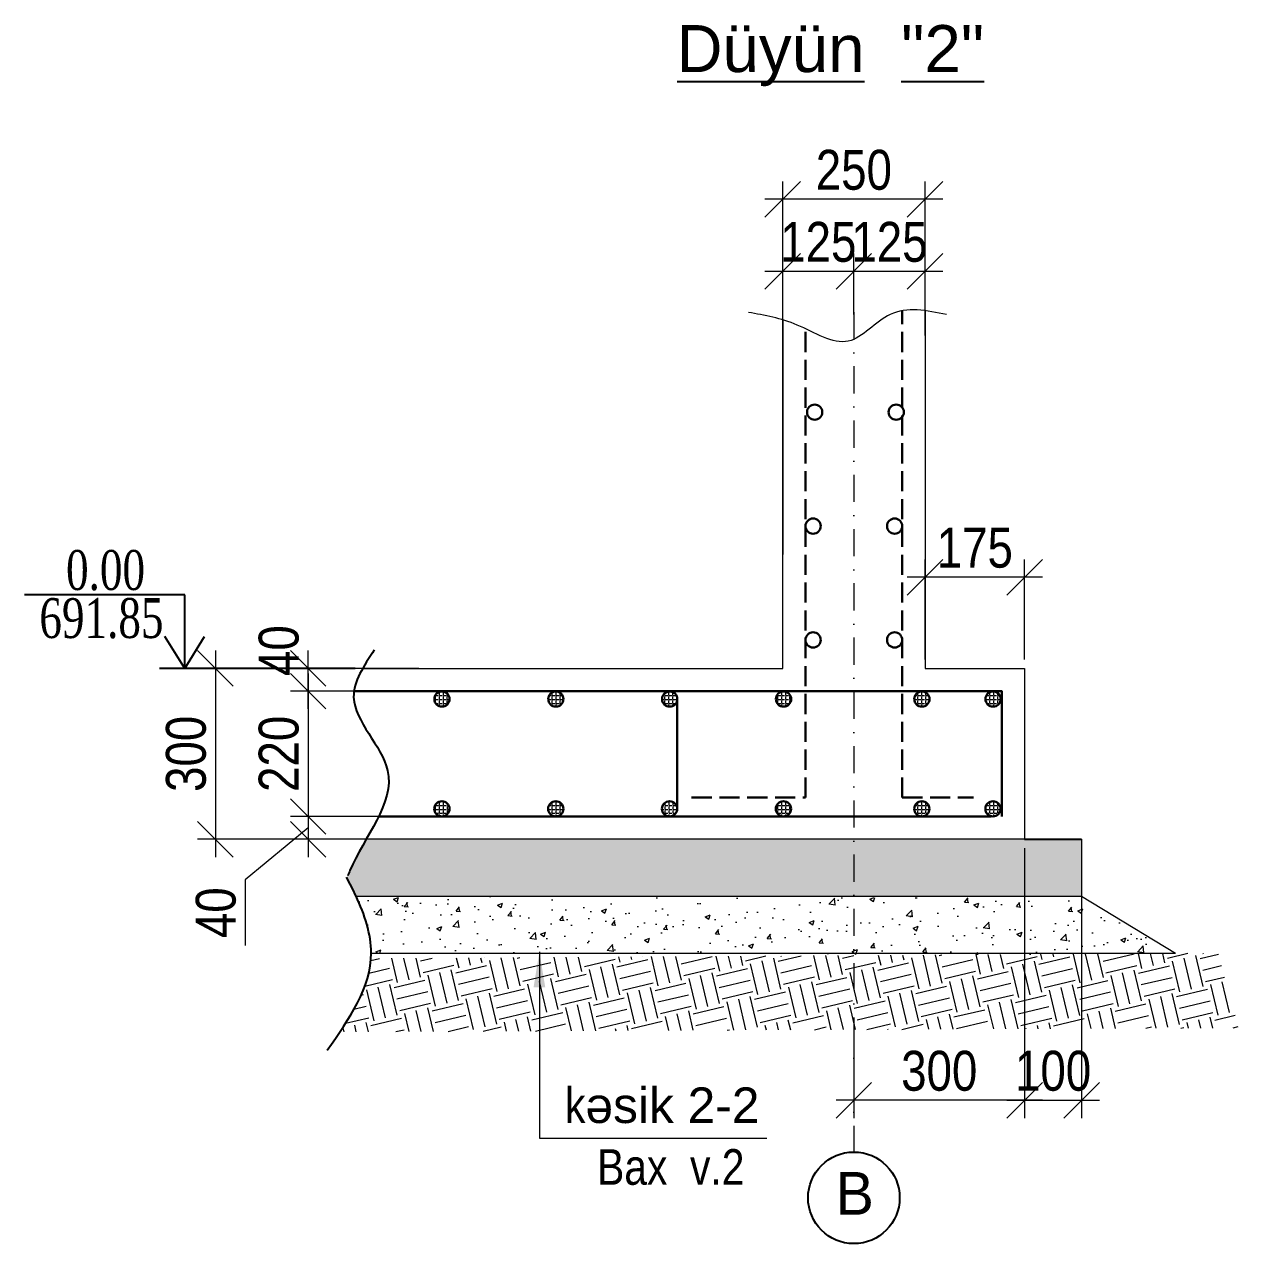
# Model space of a CAD drawing. Header units: millimetres. Extents: x 1177285 to 1225570, y -905119 to -683091.
# Drawn here: x 1196219 to 1204750, y -766694 to -758129 of the extents above; entities that cross this region are included whole.
import ezdxf

# ---------------------------------------------------------------- set-up
doc = ezdxf.new("R2010")
doc.units = ezdxf.units.MM
doc.linetypes.add('DASHDOT', pattern=[25.4, 12.7, -6.35, 0, -6.35])
doc.linetypes.add('Hidden Line', pattern=[391.222223, 282.222223, -109])
doc.layers.add('Annotation - Text', color=7, linetype='Continuous')
doc.layers.add('Layer3', color=7, linetype='Continuous', lineweight=13)
doc.styles.add('400', font='times.ttf', dxfattribs={"width": 0.75, "height": 300})
doc.styles.get("Standard").update_dxf_attribs({"font": 'a3ar(la).ttf'})
doc.styles.add('style3', font='ARIAAL_.TTF', dxfattribs={"height": 300})
doc.styles.add('yazitipi', font='ARIALN.TTF')
doc.dimstyles.new('sevda', dxfattribs={"dimscale": 100, "dimtxt": 2.8, "dimasz": 2.5, "dimexe": 1.25, "dimexo": 0.625, "dimtad": 1, "dimtxsty": 'yazitipi', "dimblk": 'OBLIQUE', "dimcen": 2.5, "dimdle": 1.25, "dimclrd": 253, "dimclre": 253, "dimclrt": 73, "dimaunit": 1, "dimadec": 3, "dimazin": 0, "dimtfac": 1, "dimtmove": 1, "dimatfit": 3, "dimfxl": 1, "dimlwd": 13, "dimlwe": 13, "dimarcsym": 0})

# ---------------------------------------------------------------- blocks, each defined once
blk = doc.blocks.new('_Oblique')
at = {"color": 0, "linetype": 'ByBlock', "lineweight": -2}
blk.add_line((-0.5, -0.5), (0.5, 0.5), dxfattribs=at)
blk = doc.blocks.new('*D58')
at = {"color": 253, "lineweight": 13, "ltscale": 15, "transparency": 16777216}
for p, q in [((1203246.8, -763915.7), (1203246.8, -765811.9)), ((1202046.8, -765284.6), (1202046.8, -765811.9)), ((1203371.8, -765686.9), (1201921.8, -765686.9))]:
    blk.add_line(p, q, dxfattribs=at)
at = {"layer": 'Defpoints', "color": 0, "lineweight": 30, "ltscale": 15, "transparency": 16777216}
for p in [(1203246.8, -763853.2), (1202046.8, -765222.1), (1202046.8, -765686.9)]:
    blk.add_point(p, dxfattribs=at)
at = {"color": 253, "lineweight": 13, "ltscale": 15, "transparency": 16777216, "xscale": 250, "yscale": 250, "zscale": 250, "rotation": 180}
blk.add_blockref('_Oblique', (1202046.8, -765686.9), dxfattribs=at)
at = {"color": 253, "lineweight": 13, "ltscale": 15, "transparency": 16777216, "xscale": 250, "yscale": 250, "zscale": 250}
blk.add_blockref('_Oblique', (1203246.8, -765686.9), dxfattribs=at)
at = {"color": 73, "ltscale": 15, "transparency": 16777216, "insert": (1202646.8, -765481.4), "char_height": 280, "attachment_point": 5, "style": 'yazitipi'}
blk.add_mtext('300', dxfattribs=at)
blk = doc.blocks.new('*D59')
at = {"color": 253, "lineweight": 13, "ltscale": 15, "transparency": 16777216}
for p, q in [((1203246.8, -763915.7), (1203246.8, -765811.9)), ((1203646.8, -763915.7), (1203646.8, -765811.9)), ((1203121.8, -765686.9), (1203771.8, -765686.9))]:
    blk.add_line(p, q, dxfattribs=at)
at = {"layer": 'Defpoints', "color": 0, "lineweight": 30, "ltscale": 15, "transparency": 16777216}
for p in [(1203246.8, -763853.2), (1203646.8, -763853.2), (1203646.8, -765686.9)]:
    blk.add_point(p, dxfattribs=at)
at = {"color": 253, "lineweight": 13, "ltscale": 15, "transparency": 16777216, "xscale": 250, "yscale": 250, "zscale": 250, "rotation": 180}
blk.add_blockref('_Oblique', (1203246.8, -765686.9), dxfattribs=at)
at = {"color": 253, "lineweight": 13, "ltscale": 15, "transparency": 16777216, "xscale": 250, "yscale": 250, "zscale": 250}
blk.add_blockref('_Oblique', (1203646.8, -765686.9), dxfattribs=at)
at = {"color": 73, "ltscale": 15, "transparency": 16777216, "insert": (1203446.8, -765481.4), "char_height": 280, "attachment_point": 5, "style": 'yazitipi'}
blk.add_mtext('100', dxfattribs=at)
blk = doc.blocks.new('*D60')
at = {"color": 253, "lineweight": 13, "ltscale": 15, "transparency": 16777216}
for p, q in [((1202546.8, -762590.7), (1202546.8, -761887.7)), ((1203246.8, -762590.7), (1203246.8, -761887.7)), ((1203371.8, -762012.7), (1202421.8, -762012.7))]:
    blk.add_line(p, q, dxfattribs=at)
at = {"layer": 'Defpoints', "color": 0, "lineweight": 30, "ltscale": 15, "transparency": 16777216}
for p in [(1202546.8, -762012.7), (1202546.8, -762653.2), (1203246.8, -762653.2)]:
    blk.add_point(p, dxfattribs=at)
at = {"color": 253, "lineweight": 13, "ltscale": 15, "transparency": 16777216, "xscale": 250, "yscale": 250, "zscale": 250, "rotation": 180}
blk.add_blockref('_Oblique', (1202546.8, -762012.7), dxfattribs=at)
at = {"color": 253, "lineweight": 13, "ltscale": 15, "transparency": 16777216, "xscale": 250, "yscale": 250, "zscale": 250}
blk.add_blockref('_Oblique', (1203246.8, -762012.7), dxfattribs=at)
at = {"color": 73, "ltscale": 15, "transparency": 16777216, "insert": (1202896.8, -761807.2), "char_height": 280, "attachment_point": 5, "style": 'yazitipi'}
blk.add_mtext('175', dxfattribs=at)
blk = doc.blocks.new('*D61')
at = {"color": 253, "lineweight": 13, "ltscale": 15, "transparency": 16777216}
for p, q in [((1202046.8, -760167.3), (1202046.8, -759739.1)), ((1202546.8, -760314.7), (1202546.8, -759739.1)), ((1202671.8, -759864.1), (1201921.8, -759864.1))]:
    blk.add_line(p, q, dxfattribs=at)
at = {"layer": 'Defpoints', "color": 0, "lineweight": 30, "ltscale": 15, "transparency": 16777216}
for p in [(1202046.8, -759864.1), (1202046.8, -760229.8), (1202546.8, -760377.2)]:
    blk.add_point(p, dxfattribs=at)
at = {"color": 253, "lineweight": 13, "ltscale": 15, "transparency": 16777216, "xscale": 250, "yscale": 250, "zscale": 250, "rotation": 180}
blk.add_blockref('_Oblique', (1202046.8, -759864.1), dxfattribs=at)
at = {"color": 253, "lineweight": 13, "ltscale": 15, "transparency": 16777216, "xscale": 250, "yscale": 250, "zscale": 250}
blk.add_blockref('_Oblique', (1202546.8, -759864.1), dxfattribs=at)
at = {"color": 73, "ltscale": 15, "transparency": 16777216, "insert": (1202296.8, -759658.7), "char_height": 280, "attachment_point": 5, "style": 'yazitipi'}
blk.add_mtext('125', dxfattribs=at)
blk = doc.blocks.new('*D62')
at = {"color": 253, "lineweight": 13, "ltscale": 15, "transparency": 16777216}
for p, q in [((1201546.8, -760203.3), (1201546.8, -759739.1)), ((1202046.8, -759871.3), (1202046.8, -759739.1)), ((1202171.8, -759864.1), (1201421.8, -759864.1))]:
    blk.add_line(p, q, dxfattribs=at)
at = {"layer": 'Defpoints', "color": 0, "lineweight": 30, "ltscale": 15, "transparency": 16777216}
for p in [(1201546.8, -759864.1), (1202046.8, -759933.8), (1201546.8, -760265.8)]:
    blk.add_point(p, dxfattribs=at)
at = {"color": 253, "lineweight": 13, "ltscale": 15, "transparency": 16777216, "xscale": 250, "yscale": 250, "zscale": 250, "rotation": 180}
blk.add_blockref('_Oblique', (1201546.8, -759864.1), dxfattribs=at)
at = {"color": 253, "lineweight": 13, "ltscale": 15, "transparency": 16777216, "xscale": 250, "yscale": 250, "zscale": 250}
blk.add_blockref('_Oblique', (1202046.8, -759864.1), dxfattribs=at)
at = {"color": 73, "ltscale": 15, "transparency": 16777216, "insert": (1201796.8, -759658.7), "char_height": 280, "attachment_point": 5, "style": 'yazitipi'}
blk.add_mtext('125', dxfattribs=at)
blk = doc.blocks.new('*D63')
at = {"color": 253, "lineweight": 13, "ltscale": 15, "transparency": 16777216}
for p, q in [((1201546.8, -759890.9), (1201546.8, -759233)), ((1202546.8, -759890.9), (1202546.8, -759233)), ((1202671.8, -759358), (1201421.8, -759358))]:
    blk.add_line(p, q, dxfattribs=at)
at = {"layer": 'Defpoints', "color": 0, "lineweight": 30, "ltscale": 15, "transparency": 16777216}
for p in [(1201546.8, -759358), (1201546.8, -759953.4), (1202546.8, -759953.4)]:
    blk.add_point(p, dxfattribs=at)
at = {"color": 253, "lineweight": 13, "ltscale": 15, "transparency": 16777216, "xscale": 250, "yscale": 250, "zscale": 250, "rotation": 180}
blk.add_blockref('_Oblique', (1201546.8, -759358), dxfattribs=at)
at = {"color": 253, "lineweight": 13, "ltscale": 15, "transparency": 16777216, "xscale": 250, "yscale": 250, "zscale": 250}
blk.add_blockref('_Oblique', (1202546.8, -759358), dxfattribs=at)
at = {"color": 73, "ltscale": 15, "transparency": 16777216, "insert": (1202046.8, -759152.5), "char_height": 280, "attachment_point": 5, "style": 'yazitipi'}
blk.add_mtext('250', dxfattribs=at)
blk = doc.blocks.new('*D64')
at = {"color": 253, "lineweight": 13, "ltscale": 15, "transparency": 16777216}
for p, q in [((1197560.5, -762528.2), (1197560.5, -763978.2)), ((1198989.3, -762653.2), (1197435.5, -762653.2)), ((1198989.3, -763853.2), (1197435.5, -763853.2))]:
    blk.add_line(p, q, dxfattribs=at)
at = {"layer": 'Defpoints', "color": 0, "lineweight": 30, "ltscale": 15, "transparency": 16777216}
for p in [(1199051.8, -762653.2), (1197560.5, -763853.2), (1199051.8, -763853.2)]:
    blk.add_point(p, dxfattribs=at)
at = {"color": 253, "lineweight": 13, "ltscale": 15, "transparency": 16777216, "xscale": 250, "yscale": 250, "zscale": 250}
for p, rotation in [((1197560.5, -762653.2), 90), ((1197560.5, -763853.2), 270)]:
    blk.add_blockref('_Oblique', p, dxfattribs=dict(at, rotation=rotation))
at = {"color": 73, "ltscale": 15, "transparency": 16777216, "insert": (1197355.1, -763253.2), "char_height": 280, "attachment_point": 5, "rotation": 90, "style": 'yazitipi'}
blk.add_mtext('300', dxfattribs=at)
blk = doc.blocks.new('*D65')
at = {"color": 253, "lineweight": 13, "ltscale": 15, "transparency": 16777216}
for p, q in [((1198212.4, -762938.2), (1198212.4, -762528.2)), ((1198748.2, -762653.2), (1198087.4, -762653.2)), ((1198748.2, -762813.2), (1198087.4, -762813.2))]:
    blk.add_line(p, q, dxfattribs=at)
at = {"layer": 'Defpoints', "color": 0, "lineweight": 30, "ltscale": 15, "transparency": 16777216}
for p in [(1198212.4, -762653.2), (1198810.7, -762653.2), (1198810.7, -762813.2)]:
    blk.add_point(p, dxfattribs=at)
at = {"color": 253, "lineweight": 13, "ltscale": 15, "transparency": 16777216, "xscale": 250, "yscale": 250, "zscale": 250}
for p, rotation in [((1198212.4, -762653.2), 90), ((1198212.4, -762813.2), 270)]:
    blk.add_blockref('_Oblique', p, dxfattribs=dict(at, rotation=rotation))
at = {"color": 73, "ltscale": 15, "transparency": 16777216, "insert": (1198006.9, -762528.2), "char_height": 280, "attachment_point": 5, "rotation": 90, "style": 'yazitipi'}
blk.add_mtext('40', dxfattribs=at)
blk = doc.blocks.new('*D66')
at = {"color": 253, "lineweight": 13, "ltscale": 15, "transparency": 16777216}
for p, q in [((1198212.4, -763568.2), (1198212.4, -763978.2)), ((1198212.4, -763773.2), (1197770.2, -764138.1)), ((1198819.6, -763693.2), (1198087.4, -763693.2)), ((1198819.6, -763853.2), (1198087.4, -763853.2)), ((1197770.2, -764138.1), (1197770.2, -764600.4))]:
    blk.add_line(p, q, dxfattribs=at)
at = {"layer": 'Defpoints', "color": 0, "lineweight": 30, "ltscale": 15, "transparency": 16777216}
for p in [(1198882.1, -763693.2), (1198212.4, -763853.2), (1198882.1, -763853.2)]:
    blk.add_point(p, dxfattribs=at)
at = {"color": 253, "lineweight": 13, "ltscale": 15, "transparency": 16777216, "xscale": 250, "yscale": 250, "zscale": 250}
for p, rotation in [((1198212.4, -763693.2), 90), ((1198212.4, -763853.2), 270)]:
    blk.add_blockref('_Oblique', p, dxfattribs=dict(at, rotation=rotation))
at = {"color": 73, "ltscale": 15, "transparency": 16777216, "insert": (1197564.8, -764369.3), "char_height": 280, "attachment_point": 5, "rotation": 90, "style": 'yazitipi'}
blk.add_mtext('40', dxfattribs=at)
blk = doc.blocks.new('*D67')
at = {"color": 253, "lineweight": 13, "ltscale": 15, "transparency": 16777216}
for p, q in [((1198212.4, -762688.2), (1198212.4, -763818.2)), ((1198355.3, -762813.2), (1198087.4, -762813.2)), ((1198355.3, -763693.2), (1198087.4, -763693.2))]:
    blk.add_line(p, q, dxfattribs=at)
at = {"layer": 'Defpoints', "color": 0, "lineweight": 30, "ltscale": 15, "transparency": 16777216}
for p in [(1198417.8, -762813.2), (1198212.4, -763693.2), (1198417.8, -763693.2)]:
    blk.add_point(p, dxfattribs=at)
at = {"color": 253, "lineweight": 13, "ltscale": 15, "transparency": 16777216, "xscale": 250, "yscale": 250, "zscale": 250}
for p, rotation in [((1198212.4, -762813.2), 90), ((1198212.4, -763693.2), 270)]:
    blk.add_blockref('_Oblique', p, dxfattribs=dict(at, rotation=rotation))
at = {"color": 73, "ltscale": 15, "transparency": 16777216, "insert": (1198006.9, -763253.2), "char_height": 280, "attachment_point": 5, "rotation": 90, "style": 'yazitipi'}
blk.add_mtext('220', dxfattribs=at)

msp = doc.modelspace()

# ---------------------------------------------------------------- hatches: boundary and pattern name
at = {"lineweight": 9, "ltscale": 15}
h = msp.add_hatch(dxfattribs=at)
h.set_pattern_fill('ANGLE', color=256, scale=4)
h.set_pattern_definition([(0, (-2833948.672, 2276916.36), (0, 27.94), [20.32, -7.62]), (90, (-2833948.672, 2276916.36), (-27.94, 2e-15), [20.32, -7.62])])
edge = h.paths.add_edge_path()
edge.add_arc((1199152.703, -762868.372), 53.535, 0, 360)
h = msp.add_hatch(dxfattribs=at)
h.set_pattern_fill('ANGLE', color=256, scale=4)
h.set_pattern_definition([(0, (-2834748.672, 2276916.36), (0, 27.94), [20.32, -7.62]), (90, (-2834748.672, 2276916.36), (-27.94, 2e-15), [20.32, -7.62])])
edge = h.paths.add_edge_path()
edge.add_arc((1199952.703, -762868.372), 53.535, 0, 360)
h = msp.add_hatch(dxfattribs=at)
h.set_pattern_fill('ANGLE', color=256, scale=4)
h.set_pattern_definition([(0, (-2835548.672, 2276916.36), (0, 27.94), [20.32, -7.62]), (90, (-2835548.672, 2276916.36), (-27.94, 2e-15), [20.32, -7.62])])
edge = h.paths.add_edge_path()
edge.add_arc((1200752.703, -762868.372), 53.535, 0, 360)
h = msp.add_hatch(dxfattribs=at)
h.set_pattern_fill('ANGLE', color=256, scale=4)
h.set_pattern_definition([(0, (-2836348.672, 2276916.36), (0, 27.94), [20.32, -7.62]), (90, (-2836348.672, 2276916.36), (-27.94, 2e-15), [20.32, -7.62])])
edge = h.paths.add_edge_path()
edge.add_arc((1201552.703, -762868.372), 53.535, 0, 360)
h = msp.add_hatch(dxfattribs=at)
h.set_pattern_fill('ANGLE', color=256, scale=4)
h.set_pattern_definition([(0, (-2837320.755, 2276916.36), (0, 27.94), [20.32, -7.62]), (90, (-2837320.755, 2276916.36), (-27.94, 2e-15), [20.32, -7.62])])
edge = h.paths.add_edge_path()
edge.add_arc((1202524.786, -762868.372), 53.535, 0, 360)
h = msp.add_hatch(dxfattribs=at)
h.set_pattern_fill('ANGLE', color=256, scale=4)
h.set_pattern_definition([(0, (-2837820.755, 2276916.36), (0, 27.94), [20.32, -7.62]), (90, (-2837820.755, 2276916.36), (-27.94, 2e-15), [20.32, -7.62])])
edge = h.paths.add_edge_path()
edge.add_arc((1203024.786, -762868.372), 53.535, 0, 360)
h = msp.add_hatch(dxfattribs=at)
h.set_pattern_fill('ANGLE', color=256, scale=4)
h.set_pattern_definition([(0, (-2833948.082, 2276145.022), (0, 27.94), [20.32, -7.62]), (90, (-2833948.082, 2276145.022), (-27.94, 2e-15), [20.32, -7.62])])
edge = h.paths.add_edge_path()
edge.add_arc((1199152.113, -763639.71), 53.535, 0, 360)
h = msp.add_hatch(dxfattribs=at)
h.set_pattern_fill('ANGLE', color=256, scale=4)
h.set_pattern_definition([(0, (-2834748.082, 2276145.022), (0, 27.94), [20.32, -7.62]), (90, (-2834748.082, 2276145.022), (-27.94, 2e-15), [20.32, -7.62])])
edge = h.paths.add_edge_path()
edge.add_arc((1199952.113, -763639.71), 53.535, 0, 360)
h = msp.add_hatch(dxfattribs=at)
h.set_pattern_fill('ANGLE', color=256, scale=4)
h.set_pattern_definition([(0, (-2835548.082, 2276145.022), (0, 27.94), [20.32, -7.62]), (90, (-2835548.082, 2276145.022), (-27.94, 2e-15), [20.32, -7.62])])
edge = h.paths.add_edge_path()
edge.add_arc((1200752.113, -763639.71), 53.535, 0, 360)
h = msp.add_hatch(dxfattribs=at)
h.set_pattern_fill('ANGLE', color=256, scale=4)
h.set_pattern_definition([(0, (-2836348.082, 2276145.022), (0, 27.94), [20.32, -7.62]), (90, (-2836348.082, 2276145.022), (-27.94, 2e-15), [20.32, -7.62])])
edge = h.paths.add_edge_path()
edge.add_arc((1201552.113, -763639.71), 53.535, 0, 360)
h = msp.add_hatch(dxfattribs=at)
h.set_pattern_fill('ANGLE', color=256, scale=4)
h.set_pattern_definition([(0, (-2837320.166, 2276145.022), (0, 27.94), [20.32, -7.62]), (90, (-2837320.166, 2276145.022), (-27.94, 2e-15), [20.32, -7.62])])
edge = h.paths.add_edge_path()
edge.add_arc((1202524.197, -763639.71), 53.535, 0, 360)
h = msp.add_hatch(dxfattribs=at)
h.set_pattern_fill('ANGLE', color=256, scale=4)
h.set_pattern_definition([(0, (-2837820.166, 2276145.022), (0, 27.94), [20.32, -7.62]), (90, (-2837820.166, 2276145.022), (-27.94, 2e-15), [20.32, -7.62])])
edge = h.paths.add_edge_path()
edge.add_arc((1203024.197, -763639.71), 53.535, 0, 360)
at = {"lineweight": 5, "ltscale": 5}
h = msp.add_hatch(dxfattribs=at)
h.set_pattern_fill('AR-CONC', color=4)
h.set_pattern_definition([(50, (132354.88, 4312.38), (182.184669, -15.939086), [19.05, -209.55]), (355, (132354.88, 4312.38), (-35.243421, 191.056845), [15.24, -167.640584]), (100.451445, (132370.07, 4311.05), (146.941247, 175.117752), [16.19001, -178.090245]), (46.1842, (132354.88, 4363.18), (271.07904, -42.042328), [28.575, -314.325]), (96.635558, (132377.47, 4359.68), (237.404134, 247.426125), [24.285023, -267.13561]), (351.18415, (132354.88, 4363.18), (237.404134, 247.426125), [22.859967, -251.45973]), (21, (132380.28, 4350.48), (151.614391, -102.265198), [19.05, -209.55]), (326, (132380.28, 4350.48), (61.802028, 184.187966), [15.24, -167.64]), (71.451445, (132392.92, 4341.96), (213.41642, 81.92277), [16.19001, -178.089938]), (37.5, (132354.883, 4312.38), (3.0886033, 84.555039), [0, -165.608, 0, -170.18, 0, -168.275]), (7.5, (132354.88, 4312.38), (66.8196625, 100.180575), [0, -97.028, 0, -161.798, 0, -64.135]), (327.5, (132298.24, 4312.38), (135.590595, -5.728744), [0, -63.5, 0, -198.12, 0, -262.89]), (317.5, (132272.84, 4312.38), (148.129181, 25.426491), [0, -82.55, 0, -131.572, 0, -186.69])])
h.paths.add_polyline_path([(1198549.294, -764253.245), (1198516.987, -764187.171), (1198484.871, -764125.234), (1198514.462, -764053.312), (1198541.996, -763995.967), (1198572.689, -763938.407), (1198605.247, -763880.686), (1198620.97, -763853.245), (1203646.849, -763853.245), (1203646.849, -764253.245)])
at = {"lineweight": 13}
h = msp.add_hatch(dxfattribs=at)
h.set_pattern_fill('AR-CONC', color=256, scale=2)
h.set_pattern_definition([(50, (-2985.93, 610.57), (364.36934, -31.87817), [38.1, -419.1]), (355, (-2985.93, 610.57), (-70.48684, 382.11369), [30.48, -335.28117]), (100.451445, (-2955.57, 607.9), (293.88249, 350.2355), [32.38002, -356.18049]), (46.1842, (-2985.93, 712.17), (542.15808, -84.08466), [57.15, -628.65]), (96.635558, (-2940.75, 705.16), (474.80827, 494.85225), [48.57005, -534.27122]), (351.18415, (-2985.93, 712.17), (474.80827, 494.85225), [45.71993, -502.91946]), (21, (-2935.13, 686.77), (303.22878, -204.530396), [38.1, -419.1]), (326, (-2935.13, 686.77), (123.60406, 368.37593), [30.48, -335.28]), (71.451445, (-2909.86, 669.73), (426.83284, 163.84554), [32.38002, -356.179875]), (37.5, (-2985.93, 610.57), (6.177207, 169.110078), [0, -331.216, 0, -340.36, 0, -336.55]), (7.5, (-2985.93, 610.57), (133.639325, 200.36115), [0, -194.056, 0, -323.596, 0, -128.27]), (327.5, (-3099.22, 610.57), (271.18119, -11.457488), [0, -127, 0, -396.24, 0, -525.78]), (317.5, (-3150.02, 610.57), (296.258363, 50.852982), [0, -165.1, 0, -263.144, 0, -373.38])])
h.paths.add_polyline_path([(1198655.103, -764653.245), (1198654.949, -764629.961), (1198652.349, -764592.295), (1198647.565, -764554.446), (1198640.766, -764516.513), (1198632.122, -764478.594), (1198621.805, -764440.786), (1198609.983, -764403.188), (1198596.827, -764365.897), (1198582.508, -764329.012), (1198567.194, -764292.631), (1198551.058, -764256.852), (1198549.333, -764253.245), (1203670.652, -764267.691), (1204329.739, -764667.691)])
at = {"layer": 'Annotation - Text', "lineweight": 5, "ltscale": 20}
h = msp.add_hatch(dxfattribs=at)
h.set_pattern_fill('EARTH', color=253, scale=35, angle=-76.6397816)
h.set_pattern_definition([(283.360218, (132354.88, 4312.38), (267.590996, -164.8793), [222.25, -222.25]), (283.360218, (132435.97, 4331.64), (267.590996, -164.8793), [222.25, -222.25]), (283.360218, (132517.06, 4350.9), (267.590996, -164.8793), [222.25, -222.25]), (13.360218, (132550.5, 4330.3), (164.8793, 267.590996), [222.25, -222.25]), (13.360218, (132569.77, 4249.2), (164.8793, 267.590996), [222.25, -222.25]), (13.360218, (132589.03, 4168.11), (164.8793, 267.590996), [222.25, -222.25])])
h.paths.add_polyline_path([(1198653.042, -764704.403), (1198653.868, -764690.19), (1204605.936, -764653.245), (1204750.229, -765178.386), (1198434.834, -765206.508), (1198440.667, -765197.888), (1198463.265, -765163.671), (1198485.229, -765129.365), (1198506.43, -765094.953), (1198526.743, -765060.418), (1198546.04, -765025.742), (1198564.193, -764990.908), (1198581.078, -764955.897), (1198596.565, -764920.692), (1198610.528, -764885.276), (1198622.84, -764849.63), (1198633.375, -764813.737), (1198642.005, -764777.581), (1198648.603, -764741.142)])

# ---------------------------------------------------------------- linework, layer by layer
at = {"linetype": 'DASHDOT', "lineweight": 15, "ltscale": 15}
msp.add_line((1202046.849, -760149.994), (1202046.849, -766050.26), dxfattribs=at)
at = {"linetype": 'Hidden Line', "lineweight": 30, "ltscale": 0.5}
for p, q in [((1202386.849, -763560.445), (1202386.849, -760140.658)), ((1201706.849, -763560.445), (1201706.849, -760267.36)), ((1200906.849, -763560.445), (1201706.849, -763560.445)), ((1202386.849, -763560.445), (1202886.849, -763560.445))]:
    msp.add_line(p, q, dxfattribs=at)
at = {"color": 3, "lineweight": 15, "ltscale": 15}
for p, q in [((1202546.849, -760140.432), (1202546.849, -762653.245)), ((1201546.849, -760204.599), (1201546.849, -761853.245))]:
    msp.add_line(p, q, dxfattribs=at)
at = {"color": 7}
msp.add_line((1197344.856, -762137.42), (1196218.547, -762137.42), dxfattribs=at)
at = {"color": 0}
msp.add_line((1197344.856, -762653.245), (1197344.856, -762137.42), dxfattribs=at)
at = {"ltscale": 15}
for p, q in [((1198542.963, -762653.245), (1197168.62, -762653.245)), ((1203246.849, -763853.245), (1203646.849, -763853.245))]:
    msp.add_line(p, q, dxfattribs=at)
at = {"lineweight": 30, "ltscale": 15}
msp.add_line((1200806.237, -762868.372), (1200805.647, -763639.71), dxfattribs=at)
at = {"color": 1, "lineweight": 9, "ltscale": 5}
for p, q in [((1203646.849, -763853.245), (1203646.849, -764253.245)), ((1198549.375, -764253.245), (1203646.849, -764253.245)), ((1203646.849, -764253.245), (1204305.936, -764653.245)), ((1198655.389, -764653.245), (1204305.936, -764653.245))]:
    msp.add_line(p, q, dxfattribs=at)
at = {"color": 3, "lineweight": 15, "ltscale": 15}
for points in [[(1198595.205, -762653.245), (1201546.849, -762653.245), (1201546.849, -760204.599)], [(1202546.849, -762653.245), (1203246.849, -762653.245), (1203246.849, -763853.245), (1198620.983, -763853.245)]]:
    msp.add_lwpolyline(points, dxfattribs=at)
at = {"color": 7, "ltscale": 15}
for points in [[(1197344.856, -762653.245), (1197206.254, -762428.901)], [(1197344.856, -762653.245), (1197483.458, -762428.901)]]:
    msp.add_lwpolyline(points, dxfattribs=at)
at = {"lineweight": 30, "ltscale": 15}
for points in [[(1198534.406, -762813.245), (1202546.849, -762813.245), (1203086.849, -762813.245), (1203086.849, -763693.245)], [(1203012.169, -763693.245), (1198708.043, -763693.245)]]:
    msp.add_lwpolyline(points, dxfattribs=at)
for centre in [(1201771.464, -760853.245), (1202344.395, -760853.245), (1201760.383, -761653.245), (1202333.314, -761653.245), (1201760.383, -762453.245), (1202333.314, -762453.245), (1199152.703, -762868.372), (1199952.703, -762868.372), (1200752.703, -762868.372), (1201552.703, -762868.372), (1202524.786, -762868.372), (1203024.786, -762868.372), (1199152.113, -763639.71), (1199952.113, -763639.71), (1200752.113, -763639.71), (1201552.113, -763639.71), (1202524.197, -763639.71), (1203024.197, -763639.71)]:
    msp.add_circle(centre, 53.535, dxfattribs=at)
at = {"ltscale": 2}
msp.add_circle((1202046.849, -766371.985), 321.726, dxfattribs=at)
at = {"color": 3, "lineweight": 15, "ltscale": 15}
msp.add_open_spline([(1202698.366, -760167.307), (1202559.307, -760139.024), (1202298.139, -760085.906), (1202014.37, -760456.518), (1201653.873, -760213.362), (1201420.03, -760172.416), (1201306.849, -760152.598)], degree=3, knots=[0, 0, 0, 0, 396.56947122, 744.80357114, 1121.32753325, 1474.50646585, 1474.50646585, 1474.50646585, 1474.50646585], dxfattribs=at)
at = {"ltscale": 15}
for points, knots in [([(1198677.371, -762523.707), (1198603.143, -762634.634), (1198412.71, -762919.215), (1198988.701, -763418.955), (1198591.65, -763852.974), (1198495.823, -764098), (1198490.97, -764110.41)], [0, 0, 0, 0, 361.98096282, 928.65509494, 1680.73233635, 1720.85309436, 1720.85309436, 1720.85309436, 1720.85309436]), ([(1198346.464, -765334.23), (1198500.775, -765114.362), (1198740.481, -764772.822), (1198591.475, -764328.78), (1198504.736, -764163.114), (1198481.612, -764118.948)], [0, 0, 0, 0, 747.78077882, 1161.59106303, 1312.0149787, 1312.0149787, 1312.0149787, 1312.0149787])]:
    msp.add_open_spline(points, degree=3, knots=knots, dxfattribs=at)

# ---------------------------------------------------------------- texts
at = {"lineweight": 9, "char_height": 280, "width": 23109.77763, "attachment_point": 3, "style": '400'}
for s, insert in [('{\\fTimes New Roman|b0|i0|c238|p18;0.0}0', (1197066.393, -761822.1)), ('{\\fTimes New Roman|b0|i0|c238|p18;691.85}', (1197196.073, -762159.482))]:
    msp.add_mtext(s, dxfattribs=dict(at, insert=insert))
at = {"color": 0, "lineweight": 25, "ltscale": 0.5, "char_height": 249.99, "width": 9290.73146, "attachment_point": 3}
for s, insert in [('{\\fArial Narrow|b0|i0|c238|p34;k\\fArial|b0|i0|c238|p34;əsik 2-2}', (1201383.398, -765596.579)), ('{\\fArial Narrow|b0|i0|c238|p34;Bax  v.2}', (1201277.793, -766030.356))]:
    msp.add_mtext(s, dxfattribs=dict(at, insert=insert))
at = {"ltscale": 2, "insert": (1202187.49, -766190.6), "char_height": 300, "width": 6406.56045, "attachment_point": 3, "style": 'style3'}
msp.add_mtext('B', dxfattribs=at)
at = {"layer": 'Layer3', "color": 0, "lineweight": 25, "insert": (1205594.969, -758134.178), "char_height": 520, "width": 7423.62436, "attachment_point": 3}
msp.add_mtext('\\pxqc;{\\H0.63462x;\\LD\\fArial|b0|i0|c238|p34;üyün  "2"}', dxfattribs=at)

# ---------------------------------------------------------------- dimensions: what is measured, and where the dimension line sits
at = {"ltscale": 15}
for base, p1, p2, angle, picture, middle in [((1201546.849, -759357.96), (1202546.849, -759953.382), (1201546.849, -759953.382), 180, '*D63', (1202046.849, -759152.5)), ((1202546.849, -762012.666), (1203246.849, -762653.245), (1202546.849, -762653.245), 180, '*D60', (1202896.849, -761807.206)), ((1197560.531, -763853.245), (1199051.786, -762653.245), (1199051.786, -763853.245), 90, '*D64', (1197355.07, -763253.245)), ((1198212.408, -763693.245), (1198417.796, -762813.245), (1198417.796, -763693.245), 90, '*D67', (1198006.948, -763253.245)), ((1202046.849, -765686.888), (1203246.849, -763853.245), (1202046.849, -765222.124), 180, '*D58', (1202646.849, -765481.427))]:
    dim = msp.add_linear_dim(base=base, p1=p1, p2=p2, angle=angle, dimstyle='sevda', override={"dimlfac": 0.25}, dxfattribs=at)
    dim.commit()
    dim.dimension.update_dxf_attribs({"geometry": picture, "text_midpoint": middle})
for base, p1, p2, angle, picture, middle in [((1201546.849, -759864.12), (1202046.849, -759933.768), (1201546.849, -760265.783), 180, '*D62', (1201796.849, -759864.12)), ((1202046.849, -759864.12), (1202546.849, -760377.229), (1202046.849, -760229.785), 180, '*D61', (1202296.849, -759864.12)), ((1198212.408, -762653.245), (1198810.684, -762813.245), (1198810.684, -762653.245), 90, '*D65', (1198212.408, -762528.245)), ((1198212.408, -763853.245), (1198882.121, -763693.245), (1198882.121, -763853.245), 90, '*D66', (1197770.237, -764200.629)), ((1203646.849, -765686.888), (1203246.849, -763853.245), (1203646.849, -763853.245), 180, '*D59', (1203446.849, -765686.888))]:
    dim = msp.add_linear_dim(base=base, p1=p1, p2=p2, angle=angle, dimstyle='sevda', override={"dimlfac": 0.25}, dxfattribs=at)
    dim.commit()
    dim.dimension.update_dxf_attribs({"geometry": picture, "text_midpoint": middle, "dimtype": 160})

# ---------------------------------------------------------------- leaders
msp.add_leader([(1199837.301, -764643.263), (1199837.301, -765952.619), (1201436.346, -765952.619)], dimstyle='sevda', override={"dimgap": 0.625, "dimtad": 0}, dxfattribs=at)

doc.saveas('drawing.dxf')
